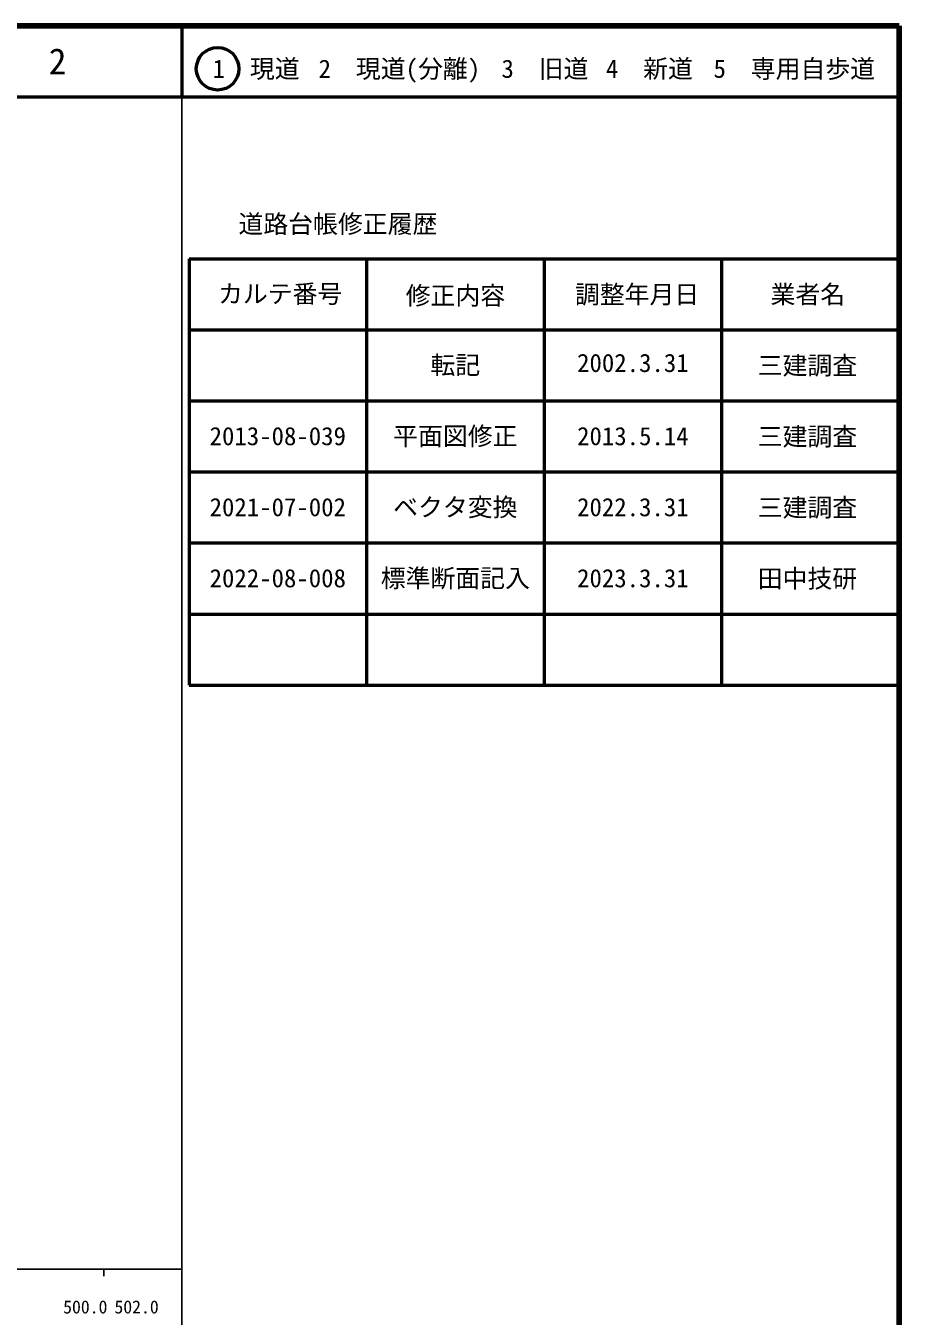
# Model space of a CAD drawing. Units: millimetres on the paper, enlarged 1000 times. Extents: x 40000 to 680000, y 20000 to 380000.
# Drawn here: x 557019 to 680000, y 198357 to 380000 of the extents above; entities that cross this region are included whole.
import ezdxf
from ezdxf.enums import TextEntityAlignment as Align

# ---------------------------------------------------------------- set-up
doc = ezdxf.new("R2010")
doc.units = ezdxf.units.MM
doc.header["$LTSCALE"] = 1000
for name, color, linetype, lineweight in [('M-BGD', 7, 'Continuous', 13), ('M-BGD-HTXT', 7, 'Continuous', 25), ('M-TTL-FRAM', 7, 'Continuous', 13), ('M-TTL-LINE', 2, 'Continuous', 50), ('M-TTL-TXT', 7, 'Continuous', 50)]:
    doc.layers.add(name, color=color, linetype=linetype, lineweight=lineweight)
doc.styles.add('ＭＳ ゴシック', font='')
doc.styles.get('ＭＳ ゴシック').set_extended_font_data('MS Gothic')

msp = doc.modelspace()

# ---------------------------------------------------------------- linework, layer by layer
at = {"layer": 'M-BGD-HTXT'}
for p, q in [((579000, 20000), (579000, 370000)), ((40000, 205000), (579000, 205000)), ((568000, 205000), (568000, 204000))]:
    msp.add_line(p, q, dxfattribs=at)
at = {"layer": 'M-TTL-FRAM', "color": 2, "lineweight": 140}
for p, q in [((680000, 380000), (40000, 380000)), ((680000, 20000), (680000, 380000))]:
    msp.add_line(p, q, dxfattribs=at)
at = {"layer": 'M-TTL-LINE'}
for p, q in [((580000, 347197), (580000, 287197)), ((580000, 347197), (680000, 347197)), ((580000, 287197), (680000, 287197))]:
    msp.add_line(p, q, dxfattribs=at)
at = {"layer": 'M-TTL-TXT'}
for p, q in [((579000, 380000), (579000, 370000)), ((40000, 370000), (680000, 370000)), ((605000, 347197), (605000, 287197)), ((630000, 347197), (630000, 287197)), ((655000, 347197), (655000, 287197)), ((580000, 337197), (680000, 337197)), ((580000, 327197), (680000, 327197)), ((580000, 317197), (680000, 317197)), ((580000, 307197), (680000, 307197)), ((580000, 297197), (680000, 297197))]:
    msp.add_line(p, q, dxfattribs=at)
msp.add_circle((584031, 373958), 3000, dxfattribs=at)

# ---------------------------------------------------------------- texts
at = {"layer": 'M-BGD', "style": 'ＭＳ ゴシック'}
for s, height, p in [('2', 3666, (561497, 375000)), ('1\u3000現道', 2566, (589448, 373958)), ('2\u3000現道(分離)', 2566, (609619, 373958)), ('3\u3000旧道', 2566, (630121, 373958)), ('4\u3000新道', 2566, (644824, 373958)), ('5\u3000専用自歩道', 2566, (665228, 373958)), ('道路台帳修正履歴', 2566, (600968, 352113)), ('カルテ番号', 2566, (592839, 342277)), ('修正内容', 2566, (617509, 342023)), ('調整年月日', 2566, (643089, 342197)), ('業者名', 2566, (667134, 342197)), ('転記', 2566, (617500, 332245)), ('三建調査', 2566, (667077, 332189)), ('2013-08-039', 2566, (592500, 322245)), ('平面図修正', 2566, (617500, 322245)), ('2013.5.14', 2566, (642500, 322245)), ('三建調査', 2566, (667077, 322189)), ('2021-07-002', 2566, (592500, 312245)), ('ベクタ変換', 2566, (617500, 312245)), ('2022.3.31', 2566, (642500, 312245)), ('三建調査', 2566, (667077, 312189)), ('2022-08-008', 2566, (592500, 302245)), ('標準断面記入', 2566, (617500, 302245)), ('2023.3.31', 2566, (642500, 302245)), ('田中技研', 2566, (667077, 302189))]:
    msp.add_text(s, height=height, dxfattribs=at).set_placement(p, align=Align.MIDDLE_CENTER)
msp.add_text('2002.3.31', height=2566, dxfattribs=at).set_placement((642500, 330495), align=Align.BOTTOM_CENTER)
at = {"layer": 'M-BGD-HTXT', "style": 'ＭＳ ゴシック'}
for s, p in [('500.0', (565394, 198195)), ('502.0', (572618, 198195))]:
    msp.add_text(s, height=1833, dxfattribs=at).set_placement(p, align=Align.BOTTOM_CENTER)

doc.saveas('drawing.dxf')
